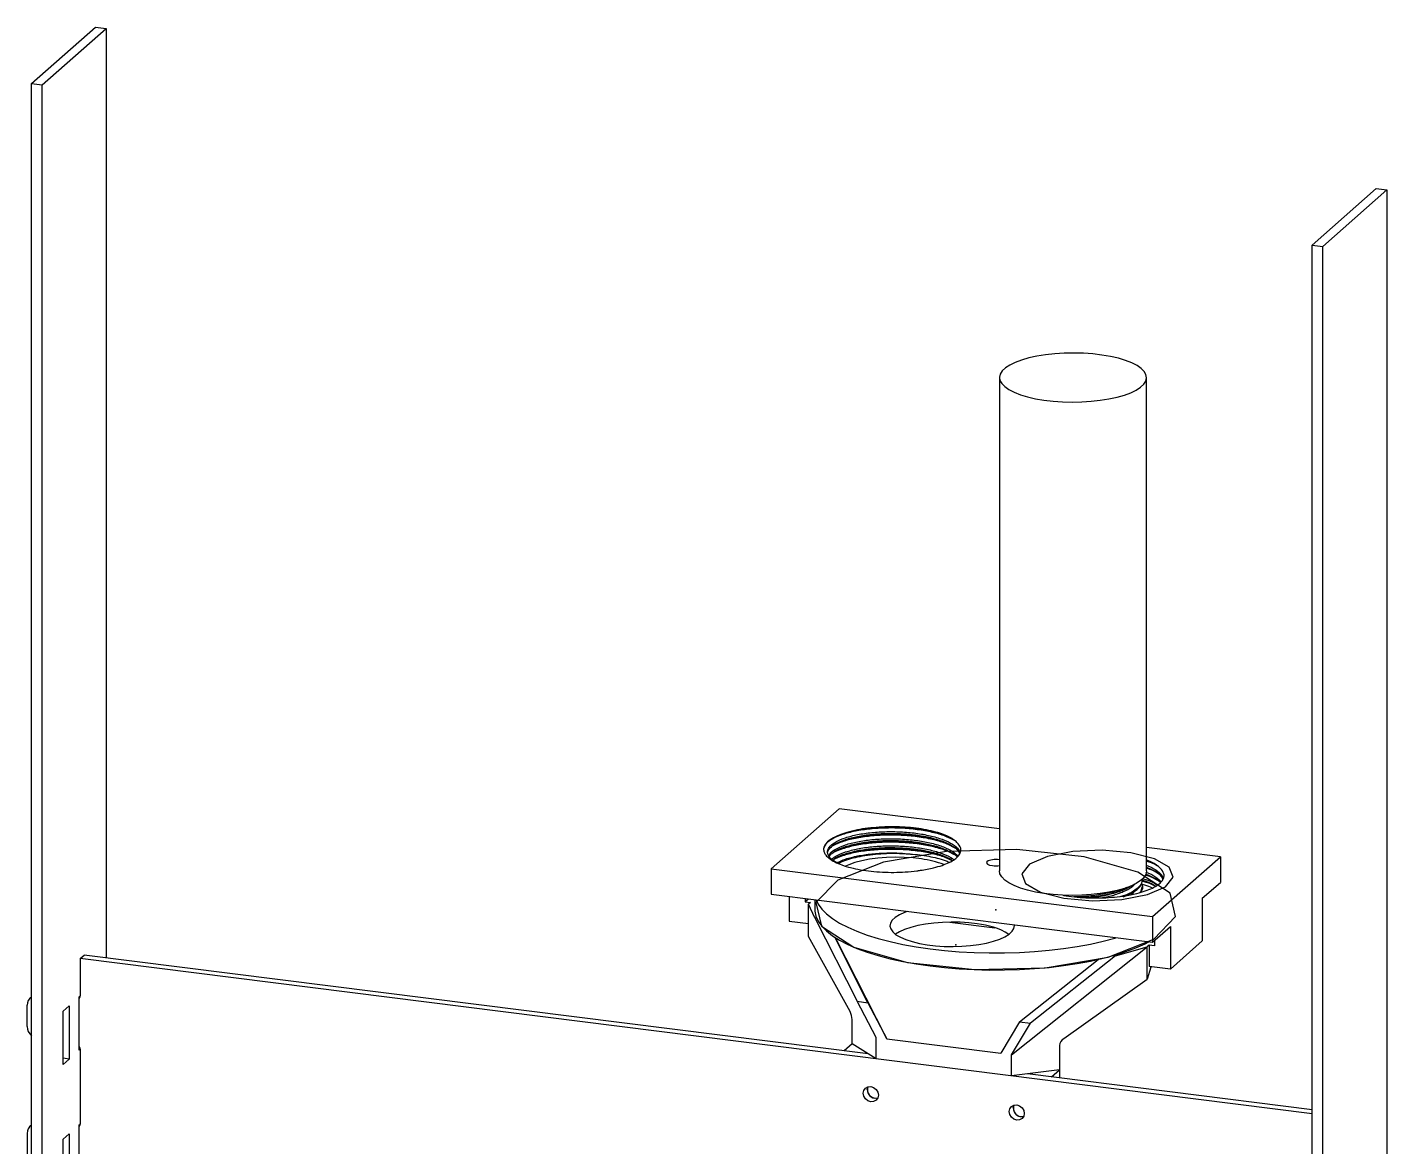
# Model space of a CAD drawing. Header units: inches. Extents: x -9.3 to 11.6, y -19 to 18.
# Drawn here: x -5.76 to 9.26, y 5.62 to 17.98 of the extents above; entities that cross this region are included whole.
import ezdxf

# ---------------------------------------------------------------- set-up
doc = ezdxf.new("R2010")
doc.units = ezdxf.units.IN
doc.header["$MEASUREMENT"] = 0
doc.header["$PDSIZE"] = -1

msp = doc.modelspace()

# ---------------------------------------------------------------- linework, layer by layer
at = {"color": 7, "linetype": 'Continuous', "lineweight": 25}
for p, q in [((-5.713, 17.359), (-5.006, 17.982)), ((-5.596, 17.344), (-4.889, 17.967)), ((-5.006, 17.982), (-4.889, 17.967)), ((-4.889, 17.967), (-4.889, 7.706)), ((-5.713, -16.583), (-5.713, 17.359)), ((-5.713, 17.359), (-5.596, 17.344)), ((-5.596, -16.597), (-5.596, 17.344)), ((8.435, 15.576), (9.142, 16.2)), ((8.552, 15.561), (9.259, 16.185)), ((9.142, 16.2), (9.259, 16.185)), ((9.259, 16.185), (9.259, 5.363)), ((8.435, -18.365), (8.435, 15.576)), ((8.435, 15.576), (8.552, 15.561)), ((8.552, -18.38), (8.552, 15.561)), ((4.979, 14.113), (4.979, 8.665)), ((6.604, 8.665), (6.604, 14.113)), ((3.211, 9.352), (2.459, 8.69)), ((4.979, 9.13), (3.211, 9.352)), ((7.42, 8.822), (6.604, 8.925)), ((6.604, 8.783), (6.662, 8.759)), ((6.669, 8.16), (7.42, 8.822)), ((7.42, 8.822), (7.42, 8.539)), ((2.459, 8.69), (6.669, 8.16)), ((2.459, 8.69), (2.459, 8.407)), ((6.559, 8.565), (6.559, 8.575)), ((6.604, 8.704), (6.662, 8.68)), ((6.541, 8.429), (6.558, 8.486)), ((6.559, 8.486), (6.559, 8.496)), ((7.221, 8.364), (7.42, 8.539)), ((2.459, 8.407), (6.669, 7.877)), ((2.658, 8.382), (2.658, 8.111)), ((2.834, 8.36), (2.834, 8.325)), ((2.869, 8.355), (2.834, 8.325)), ((2.834, 8.325), (2.892, 8.317)), ((2.892, 8.317), (2.869, 8.297)), ((2.939, 8.147), (2.869, 8.297)), ((2.869, 7.941), (2.869, 8.297)), ((2.94, 8.347), (2.94, 8.237)), ((7.221, 8.364), (7.221, 7.892)), ((2.658, 8.111), (2.869, 8.084)), ((2.959, 8.145), (2.939, 8.147)), ((2.939, 8.147), (3.407, 7.225)), ((6.669, 8.16), (6.669, 7.877)), ((4.433, 8.1), (4.93, 8.038)), ((6.669, 7.877), (6.868, 8.052)), ((6.868, 8.052), (6.868, 7.581)), ((3.329, 7.111), (2.869, 7.941)), ((3.527, 7.21), (3.16, 7.934)), ((3.737, 6.81), (3.169, 7.927)), ((5.114, 6.636), (6.611, 7.826)), ((6.262, 7.729), (6.611, 7.826)), ((6.634, 7.846), (6.611, 7.826)), ((6.611, 7.47), (6.611, 7.826)), ((6.692, 7.838), (6.634, 7.846)), ((6.634, 7.846), (6.634, 7.61)), ((6.692, 7.897), (6.692, 7.838)), ((7.221, 7.892), (6.868, 7.581)), ((-5.176, 7.697), (-5.132, 7.736)), ((8.435, 5.982), (-5.176, 7.697)), ((-5.176, 7.697), (-5.176, 7.285)), ((3.529, 6.645), (-5.132, 7.736)), ((5.203, 6.999), (6.071, 7.688)), ((6.262, 7.729), (5.323, 6.983)), ((6.262, 7.729), (6.241, 7.731)), ((6.652, 7.603), (6.611, 7.47)), ((6.868, 7.581), (6.634, 7.61)), ((6.652, 7.603), (6.654, 7.608)), ((5.691, 6.813), (6.611, 7.47)), ((-5.713, 7.272), (-5.726, 7.261)), ((-5.187, 7.275), (-5.176, 7.285)), ((-5.187, 6.686), (-5.187, 7.275)), ((3.617, 6.825), (3.407, 7.225)), ((3.407, 7.225), (3.527, 7.21)), ((3.527, 7.21), (3.737, 6.81)), ((-5.761, 6.946), (-5.761, 7.182)), ((-5.365, 7.118), (-5.298, 7.177)), ((-5.365, 6.529), (-5.365, 7.118)), ((-5.298, 7.177), (-5.298, 6.587)), ((3.353, 6.756), (3.353, 7.025)), ((5.203, 6.999), (4.994, 6.652)), ((5.114, 6.636), (5.323, 6.983)), ((5.203, 6.999), (5.323, 6.983)), ((3.617, 6.589), (3.617, 6.825)), ((3.737, 6.81), (4.994, 6.652)), ((-5.176, 6.695), (-5.187, 6.686)), ((-5.176, 6.695), (-5.176, 5.87)), ((3.353, 6.756), (3.264, 6.678)), ((3.617, 6.589), (3.353, 6.756)), ((5.114, 6.401), (5.114, 6.636)), ((5.643, 6.736), (5.643, 6.379)), ((-5.298, 6.587), (-5.365, 6.596)), ((-5.298, 6.587), (-5.365, 6.529)), ((5.643, 6.468), (5.114, 6.401)), ((5.555, 6.39), (5.643, 6.468)), ((8.435, 6.027), (5.29, 6.423)), ((-5.713, 5.858), (-5.726, 5.846)), ((-5.187, 5.861), (-5.176, 5.87)), ((-5.187, 5.271), (-5.187, 5.861)), ((-5.761, 5.767), (-5.761, 5.532)), ((-5.365, 5.704), (-5.298, 5.763)), ((-5.298, 5.763), (-5.298, 5.173)), ((-5.365, 5.115), (-5.365, 5.704))]:
    msp.add_line(p, q, dxfattribs=at)
at = {"color": 7, "linetype": 'Continuous', "lineweight": 25, "flags": 128}
for points in [[(5.142, 13.951), (5.211, 13.924), (5.29, 13.9), (5.377, 13.88), (5.472, 13.864), (5.573, 13.853), (5.677, 13.845), (5.782, 13.843), (5.889, 13.844), (5.993, 13.851), (6.094, 13.862), (6.19, 13.877), (6.279, 13.897), (6.36, 13.92), (6.431, 13.946), (6.491, 13.975), (6.539, 14.007), (6.574, 14.04), (6.596, 14.075), (6.604, 14.11), (6.598, 14.146), (6.579, 14.18), (6.546, 14.214), (6.5, 14.246), (6.442, 14.276), (6.373, 14.303), (6.294, 14.326), (6.206, 14.346), (6.111, 14.362), (6.011, 14.374), (5.907, 14.381), (5.801, 14.384), (5.695, 14.382), (5.59, 14.376), (5.489, 14.365), (5.394, 14.349), (5.304, 14.33), (5.224, 14.307), (5.153, 14.281), (5.093, 14.251), (5.045, 14.22), (5.009, 14.186), (4.987, 14.152), (4.979, 14.116), (4.985, 14.081), (5.005, 14.046), (5.038, 14.013), (5.084, 13.981), (5.142, 13.951)], [(3.293, 9.09), (3.238, 9.072), (3.19, 9.052), (3.147, 9.031), (3.111, 9.009), (3.081, 8.985), (3.059, 8.96), (3.044, 8.935), (3.037, 8.91)], [(4.117, 8.797), (4.025, 8.808), (3.929, 8.814), (3.831, 8.816), (3.733, 8.813), (3.637, 8.806), (3.546, 8.794), (3.461, 8.778), (3.383, 8.758), (3.315, 8.734), (3.279, 8.719)], [(4.979, 8.788), (4.958, 8.79), (4.92, 8.79), (4.885, 8.785), (4.857, 8.777), (4.84, 8.765), (4.837, 8.753), (4.848, 8.74), (4.871, 8.73), (4.903, 8.724), (4.903, 8.724)], [(6.604, 8.665), (6.604, 8.662), (6.596, 8.627), (6.574, 8.592), (6.539, 8.559), (6.491, 8.527), (6.431, 8.498), (6.36, 8.471), (6.279, 8.448), (6.19, 8.429), (6.094, 8.414), (5.993, 8.403), (5.889, 8.396), (5.782, 8.394), (5.677, 8.397), (5.573, 8.404), (5.472, 8.416), (5.377, 8.432), (5.29, 8.452), (5.211, 8.476), (5.142, 8.503), (5.084, 8.532), (5.038, 8.564), (5.005, 8.598), (4.985, 8.633), (4.979, 8.665)], [(2.955, 8.345), (2.977, 8.298), (3.016, 8.243), (3.069, 8.19), (3.135, 8.139), (3.213, 8.09), (3.304, 8.043), (3.406, 7.998), (3.518, 7.957), (3.641, 7.919), (3.773, 7.885), (3.913, 7.854), (4.06, 7.827), (4.214, 7.805), (4.372, 7.787), (4.534, 7.773), (4.7, 7.764), (4.867, 7.76), (5.034, 7.76), (5.201, 7.765), (5.366, 7.775), (5.528, 7.789), (5.686, 7.807), (5.839, 7.83), (5.985, 7.858), (6.124, 7.889), (6.255, 7.924), (6.267, 7.927)], [(2.94, 8.237), (2.94, 8.22), (2.952, 8.164), (2.977, 8.109), (3.016, 8.055), (3.069, 8.002), (3.135, 7.95), (3.213, 7.901), (3.304, 7.854), (3.406, 7.81), (3.518, 7.768), (3.641, 7.73), (3.773, 7.696), (3.913, 7.665), (4.06, 7.639), (4.214, 7.616), (4.372, 7.598), (4.534, 7.585), (4.7, 7.576), (4.867, 7.571), (5.034, 7.572), (5.201, 7.577), (5.366, 7.586), (5.528, 7.6), (5.686, 7.619), (5.839, 7.642), (5.985, 7.669), (6.124, 7.7), (6.255, 7.735), (6.376, 7.774), (6.488, 7.815), (6.588, 7.86), (6.631, 7.881)], [(3.96, 8.218), (3.931, 8.207), (3.874, 8.181), (3.828, 8.152), (3.795, 8.121), (3.776, 8.089), (3.77, 8.056), (3.779, 8.024), (3.801, 7.992), (3.837, 7.961), (3.885, 7.933), (3.945, 7.907), (4.015, 7.884), (4.095, 7.865), (4.181, 7.85), (4.274, 7.839), (4.37, 7.832), (4.468, 7.831), (4.566, 7.833), (4.661, 7.841), (4.752, 7.853), (4.838, 7.869), (4.915, 7.889), (4.984, 7.912), (5.041, 7.939), (5.087, 7.968), (5.12, 7.998), (5.139, 8.03), (5.145, 8.063), (5.145, 8.069)], [(4.734, 8.081), (4.641, 8.092), (4.545, 8.098), (4.447, 8.1), (4.35, 8.097), (4.254, 8.09), (4.163, 8.078), (4.077, 8.062), (4, 8.042), (3.931, 8.019), (3.874, 7.992), (3.831, 7.965)], [(-5.187, 7.272), (-5.179, 7.272), (-5.177, 7.272)], [(3.476, 6.211), (3.482, 6.242), (3.5, 6.267), (3.527, 6.282), (3.559, 6.284), (3.59, 6.274), (3.617, 6.252), (3.635, 6.223), (3.642, 6.19), (3.635, 6.159), (3.617, 6.134), (3.59, 6.12), (3.559, 6.117), (3.527, 6.128), (3.5, 6.149), (3.482, 6.178), (3.476, 6.211)], [(3.52, 6.25), (3.527, 6.281), (3.527, 6.282)], [(3.603, 6.156), (3.635, 6.159), (3.635, 6.159)], [(5.089, 6.008), (5.095, 6.039), (5.113, 6.064), (5.14, 6.079), (5.172, 6.081), (5.203, 6.071), (5.23, 6.049), (5.248, 6.02), (5.254, 5.987), (5.248, 5.956), (5.23, 5.931), (5.203, 5.916), (5.172, 5.914), (5.14, 5.924), (5.113, 5.946), (5.095, 5.975), (5.089, 6.008)], [(5.133, 6.047), (5.139, 6.078), (5.14, 6.078)], [(-5.187, 5.858), (-5.179, 5.858), (-5.177, 5.858)], [(5.216, 5.953), (5.248, 5.955), (5.248, 5.956)]]:
    msp.add_lwpolyline(points, dxfattribs=at)
at = {"color": 7, "linetype": 'Continuous', "flags": 128}
for points in [[(2.953, 8.315), (3.015, 8.056), (3.37, 7.824), (3.964, 7.655), (4.707, 7.575), (5.485, 7.596), (6.18, 7.714), (6.686, 7.912), (6.926, 8.16), (6.864, 8.419), (6.509, 8.651), (5.915, 8.819), (5.173, 8.9), (4.395, 8.879), (3.7, 8.761), (3.194, 8.563), (2.953, 8.315)], [(6.116, 8.893), (5.792, 8.879), (5.509, 8.824), (5.311, 8.738), (5.226, 8.633), (5.269, 8.525), (5.433, 8.43), (5.692, 8.364), (6.008, 8.336), (6.332, 8.35), (6.615, 8.405), (6.814, 8.491), (6.898, 8.597), (6.855, 8.705), (6.692, 8.799), (6.432, 8.865), (6.116, 8.893)]]:
    msp.add_lwpolyline(points, dxfattribs=at)
at = {"color": 7, "linetype": 'Continuous', "lineweight": 25}
for centre, radius, start, end in [((3.978, 7.706), 1.1, 69.2939, 82.7173), ((4.94, 9.017), 0.295, 262.8925, 277.689), ((4.669, 7.295), 0.788, 58.2115, 85.2776), ((-5.658, 7.184), 0.103, 122.5883, 181.1981), ((-5.229, 7.284), 0.0528, 322.2458, 0.8169), ((3.169, 7.02), 0.184, 1.5283, 29.6017), ((-5.625, 6.948), 0.136, 181.0122, 229.4051), ((5.743, 6.727), 0.1, 121.1746, 174.916), ((-5.242, 6.695), 0.0662, 0.6517, 33.5924), ((3.613, 6.248), 0.0927, 158.9266, 263.7067), ((3.613, 6.249), 0.0927, 179.1126, 283.8926), ((5.226, 6.045), 0.0927, 158.9266, 263.7067), ((5.226, 6.045), 0.0927, 179.1126, 283.8926), ((-5.229, 5.87), 0.0528, 322.2458, 0.8169), ((-5.658, 5.769), 0.103, 122.5883, 181.1981)]:
    msp.add_arc(centre, radius, start, end, dxfattribs=at)
for points, knots in [([(4.491, 8.996), (4.461, 9.012), (4.398, 9.047), (4.26, 9.088), (4.096, 9.12), (3.916, 9.138), (3.731, 9.141), (3.55, 9.13), (3.384, 9.105), (3.242, 9.069), (3.133, 9.022), (3.058, 8.968), (3.044, 8.929), (3.037, 8.91)], [0, 0, 0, 0, 0.082115, 0.174481, 0.265995, 0.357509, 0.449874, 0.540917, 0.632997, 0.725077, 0.816121, 0.908486, 1, 1, 1, 1]), ([(3.224, 8.737), (3.196, 8.75), (3.136, 8.779), (3.088, 8.829), (3.075, 8.885), (3.104, 8.939), (3.172, 8.99), (3.276, 9.034), (3.409, 9.068), (3.566, 9.091), (3.736, 9.101), (3.91, 9.098), (4.08, 9.081), (4.235, 9.051), (4.367, 9.01), (4.467, 8.96), (4.53, 8.91), (4.54, 8.876), (4.544, 8.863)], [0, 0, 0, 0, 0.055871, 0.120722, 0.184976, 0.249229, 0.31408, 0.378003, 0.442654, 0.507305, 0.571228, 0.63608, 0.700333, 0.764587, 0.829438, 0.893361, 0.958012, 1, 1, 1, 1]), ([(3.084, 8.854), (3.083, 8.858), (3.077, 8.879), (3.106, 8.919), (3.171, 8.97), (3.276, 9.014), (3.409, 9.048), (3.566, 9.071), (3.736, 9.082), (3.91, 9.078), (4.075, 9.062), (4.222, 9.034), (4.347, 8.998), (4.445, 8.953), (4.514, 8.905), (4.532, 8.871), (4.54, 8.856)], [0, 0, 0, 0, 0.015729, 0.094612, 0.174229, 0.252706, 0.332077, 0.411448, 0.489925, 0.569542, 0.648425, 0.720854, 0.794056, 0.866344, 0.938922, 1, 1, 1, 1]), ([(3.094, 8.83), (3.099, 8.84), (3.11, 8.868), (3.173, 8.911), (3.275, 8.955), (3.409, 8.99), (3.566, 9.013), (3.736, 9.023), (3.91, 9.019), (4.08, 9.002), (4.235, 8.973), (4.366, 8.931), (4.468, 8.883), (4.504, 8.846), (4.522, 8.828)], [0, 0, 0, 0, 0.048562, 0.136248, 0.222678, 0.310093, 0.397507, 0.483938, 0.571624, 0.658501, 0.745378, 0.833064, 0.919494, 1, 1, 1, 1]), ([(4.483, 8.921), (4.456, 8.936), (4.395, 8.969), (4.26, 9.01), (4.096, 9.041), (3.916, 9.059), (3.731, 9.062), (3.55, 9.051), (3.385, 9.027), (3.244, 8.991), (3.178, 8.96), (3.146, 8.945)], [0, 0, 0, 0, 0.093896, 0.208812, 0.322669, 0.436525, 0.551442, 0.664713, 0.779274, 0.893835, 1, 1, 1, 1]), ([(3.161, 8.961), (3.171, 8.967), (3.205, 8.986), (3.291, 9.013), (3.413, 9.041), (3.552, 9.061), (3.701, 9.071), (3.865, 9.071), (4.038, 9.059), (4.207, 9.031), (4.338, 8.999), (4.396, 8.972), (4.417, 8.963)], [0, 0, 0, 0, 0.038218, 0.141937, 0.246356, 0.350349, 0.453109, 0.55736, 0.682656, 0.806541, 0.932225, 1, 1, 1, 1]), ([(4.51, 8.98), (4.498, 8.992), (4.472, 9.014), (4.415, 9.046), (4.343, 9.076), (4.253, 9.102), (4.146, 9.125), (4.03, 9.141), (3.906, 9.151), (3.778, 9.153), (3.65, 9.149), (3.526, 9.137), (3.404, 9.119), (3.331, 9.1), (3.293, 9.09)], [0, 0, 0, 0, 0.072922, 0.146645, 0.220375, 0.304591, 0.388807, 0.473507, 0.558215, 0.644131, 0.730046, 0.816373, 0.902706, 1, 1, 1, 1]), ([(3.293, 9.09), (3.333, 9.1), (3.412, 9.12), (3.552, 9.139), (3.701, 9.149), (3.865, 9.149), (4.038, 9.137), (4.207, 9.11), (4.338, 9.077), (4.396, 9.051), (4.417, 9.041)], [0, 0, 0, 0, 0.121691, 0.242887, 0.362645, 0.48414, 0.630162, 0.77454, 0.921014, 1, 1, 1, 1]), ([(3.037, 8.91), (3.038, 8.898), (3.039, 8.873), (3.061, 8.838), (3.099, 8.801), (3.158, 8.764), (3.237, 8.73), (3.334, 8.7), (3.443, 8.677), (3.562, 8.66), (3.687, 8.651), (3.814, 8.648), (3.943, 8.653), (4.026, 8.662), (4.068, 8.667)], [0, 0, 0, 0, 0.0728096, 0.1463588, 0.219908, 0.3074141, 0.394909, 0.4818042, 0.5686994, 0.6545822, 0.7404532, 0.825451, 0.9104488, 1, 1, 1, 1]), ([(4.483, 8.842), (4.456, 8.857), (4.395, 8.891), (4.26, 8.931), (4.096, 8.963), (3.916, 8.98), (3.731, 8.984), (3.55, 8.973), (3.384, 8.948), (3.244, 8.911), (3.143, 8.871), (3.108, 8.841), (3.094, 8.83)], [0, 0, 0, 0, 0.0870357, 0.1935563, 0.2990942, 0.4046321, 0.5111526, 0.616148, 0.722339, 0.82853, 0.9335253, 1, 1, 1, 1]), ([(3.101, 8.823), (3.104, 8.829), (3.114, 8.853), (3.174, 8.891), (3.275, 8.935), (3.41, 8.97), (3.566, 8.993), (3.736, 9.003), (3.91, 9), (4.075, 8.983), (4.222, 8.956), (4.347, 8.919), (4.443, 8.874), (4.5, 8.84), (4.512, 8.821), (4.513, 8.819)], [0, 0, 0, 0, 0.028824, 0.119871, 0.209614, 0.300379, 0.391145, 0.480888, 0.571935, 0.662142, 0.744969, 0.82868, 0.911345, 0.994343, 1, 1, 1, 1]), ([(3.129, 8.795), (3.144, 8.808), (3.179, 8.837), (3.277, 8.876), (3.409, 8.911), (3.566, 8.934), (3.736, 8.944), (3.91, 8.941), (4.08, 8.924), (4.236, 8.894), (4.365, 8.853), (4.447, 8.816), (4.472, 8.793), (4.476, 8.789)], [0, 0, 0, 0, 0.073233, 0.173044, 0.273991, 0.374939, 0.47475, 0.576011, 0.676338, 0.776664, 0.877925, 0.977736, 1, 1, 1, 1]), ([(4.456, 8.777), (4.437, 8.788), (4.384, 8.816), (4.26, 8.852), (4.096, 8.884), (3.916, 8.902), (3.731, 8.905), (3.55, 8.894), (3.385, 8.87), (3.241, 8.833), (3.173, 8.801), (3.139, 8.785)], [0, 0, 0, 0, 0.0662429, 0.1837538, 0.3001807, 0.4166076, 0.5341185, 0.6499469, 0.7670942, 0.8842416, 1, 1, 1, 1]), ([(3.14, 8.784), (3.152, 8.793), (3.184, 8.82), (3.277, 8.857), (3.409, 8.891), (3.566, 8.914), (3.736, 8.925), (3.91, 8.921), (4.075, 8.905), (4.223, 8.877), (4.345, 8.84), (4.426, 8.807), (4.455, 8.785), (4.461, 8.78)], [0, 0, 0, 0, 0.058536, 0.162119, 0.266882, 0.371645, 0.475229, 0.580317, 0.684435, 0.780036, 0.876656, 0.97207, 1, 1, 1, 1]), ([(3.161, 8.883), (3.171, 8.888), (3.205, 8.907), (3.291, 8.934), (3.413, 8.963), (3.552, 8.982), (3.701, 8.992), (3.865, 8.992), (4.038, 8.98), (4.207, 8.953), (4.338, 8.92), (4.396, 8.894), (4.417, 8.884)], [0, 0, 0, 0, 0.038218, 0.141937, 0.246356, 0.350349, 0.453109, 0.55736, 0.682656, 0.806541, 0.932225, 1, 1, 1, 1]), ([(3.161, 8.804), (3.171, 8.809), (3.205, 8.828), (3.291, 8.856), (3.413, 8.884), (3.552, 8.903), (3.701, 8.914), (3.865, 8.914), (4.038, 8.901), (4.207, 8.874), (4.338, 8.841), (4.396, 8.815), (4.417, 8.806)], [0, 0, 0, 0, 0.038218, 0.141937, 0.246356, 0.350349, 0.453109, 0.55736, 0.682656, 0.806541, 0.932225, 1, 1, 1, 1]), ([(3.187, 8.757), (3.216, 8.77), (3.278, 8.799), (3.41, 8.832), (3.566, 8.855), (3.736, 8.866), (3.891, 8.863), (3.985, 8.854), (4.021, 8.85)], [0, 0, 0, 0, 0.163078, 0.343174, 0.52327, 0.701338, 0.881993, 1, 1, 1, 1]), ([(4.068, 8.667), (4.081, 8.668), (4.146, 8.677), (4.243, 8.695), (4.348, 8.726), (4.427, 8.758), (4.489, 8.794), (4.531, 8.833), (4.553, 8.874), (4.557, 8.924), (4.528, 8.959), (4.51, 8.98)], [0, 0, 0, 0, 0.036175, 0.181765, 0.289399, 0.397032, 0.504665, 0.612299, 0.719932, 0.827565, 1, 1, 1, 1]), ([(3.202, 8.749), (3.224, 8.759), (3.271, 8.781), (3.361, 8.809), (3.465, 8.831), (3.58, 8.848), (3.701, 8.858), (3.85, 8.862), (3.956, 8.855), (4.021, 8.85)], [0, 0, 0, 0, 0.124369, 0.256999, 0.389629, 0.522259, 0.654889, 0.787519, 1, 1, 1, 1]), ([(4.021, 8.85), (4.056, 8.847), (4.126, 8.84), (4.224, 8.823), (4.317, 8.801), (4.386, 8.779), (4.418, 8.764), (4.426, 8.76)], [0, 0, 0, 0, 0.218317, 0.439015, 0.659714, 0.912157, 1, 1, 1, 1]), ([(6.755, 8.697), (6.743, 8.709), (6.717, 8.731), (6.665, 8.761), (6.623, 8.777), (6.604, 8.785)], [0, 0, 0, 0, 0.356936, 0.717796, 1, 1, 1, 1]), ([(6.736, 8.713), (6.708, 8.73), (6.672, 8.752), (6.617, 8.768), (6.604, 8.771)], [0, 0, 0, 0, 0.773101, 1, 1, 1, 1]), ([(6.604, 8.726), (6.605, 8.726), (6.65, 8.712), (6.71, 8.676), (6.775, 8.627), (6.785, 8.593), (6.789, 8.58)], [0, 0, 0, 0, 0.00869, 0.380212, 0.755966, 1, 1, 1, 1]), ([(6.313, 8.384), (6.326, 8.385), (6.391, 8.394), (6.488, 8.413), (6.593, 8.443), (6.672, 8.475), (6.734, 8.511), (6.776, 8.55), (6.798, 8.591), (6.802, 8.641), (6.773, 8.676), (6.755, 8.697)], [0, 0, 0, 0, 0.036175, 0.181765, 0.289399, 0.397032, 0.504665, 0.612299, 0.719932, 0.827565, 1, 1, 1, 1]), ([(6.558, 8.575), (6.555, 8.555), (6.549, 8.514), (6.485, 8.456), (6.413, 8.412), (6.352, 8.392), (6.336, 8.387)], [0, 0, 0, 0, 0.285921, 0.587413, 0.893283, 1, 1, 1, 1]), ([(6.383, 8.393), (6.418, 8.411), (6.488, 8.445), (6.548, 8.504), (6.555, 8.545), (6.558, 8.565)], [0, 0, 0, 0, 0.3399497, 0.6787223, 1, 1, 1, 1]), ([(6.558, 8.565), (6.568, 8.562), (6.619, 8.547), (6.671, 8.524), (6.7, 8.502), (6.706, 8.497)], [0, 0, 0, 0, 0.158686, 0.809495, 1, 1, 1, 1]), ([(6.56, 8.583), (6.576, 8.578), (6.636, 8.56), (6.692, 8.534), (6.717, 8.511), (6.721, 8.506)], [0, 0, 0, 0, 0.230951, 0.859743, 1, 1, 1, 1]), ([(6.728, 8.56), (6.702, 8.575), (6.664, 8.597), (6.607, 8.614), (6.589, 8.619)], [0, 0, 0, 0, 0.689307, 1, 1, 1, 1]), ([(6.596, 8.631), (6.627, 8.618), (6.692, 8.59), (6.745, 8.557), (6.757, 8.538), (6.758, 8.537)], [0, 0, 0, 0, 0.459415, 0.965503, 1, 1, 1, 1]), ([(6.596, 8.629), (6.597, 8.629), (6.624, 8.621), (6.643, 8.611), (6.662, 8.601)], [0, 0, 0, 0, 0.012544, 1, 1, 1, 1]), ([(6.597, 8.65), (6.6, 8.649), (6.647, 8.635), (6.711, 8.599), (6.749, 8.563), (6.767, 8.545)], [0, 0, 0, 0, 0.039414, 0.536752, 1, 1, 1, 1]), ([(6.604, 8.706), (6.633, 8.694), (6.696, 8.668), (6.759, 8.622), (6.777, 8.589), (6.785, 8.573)], [0, 0, 0, 0, 0.310455, 0.684892, 1, 1, 1, 1]), ([(6.728, 8.638), (6.703, 8.654), (6.668, 8.674), (6.617, 8.689), (6.604, 8.693)], [0, 0, 0, 0, 0.757958, 1, 1, 1, 1]), ([(6.387, 8.484), (6.386, 8.483), (6.352, 8.464), (6.254, 8.435), (6.099, 8.402), (5.943, 8.382), (5.843, 8.38), (5.803, 8.379)], [0, 0, 0, 0, 0.0134, 0.281877, 0.550354, 0.82133, 1, 1, 1, 1]), ([(5.887, 8.373), (5.899, 8.373), (5.971, 8.375), (6.099, 8.392), (6.255, 8.425), (6.37, 8.462), (6.417, 8.489), (6.433, 8.499)], [0, 0, 0, 0, 0.052336, 0.323701, 0.592562, 0.861424, 1, 1, 1, 1]), ([(5.954, 8.369), (5.996, 8.373), (6.094, 8.383), (6.226, 8.414), (6.317, 8.44), (6.348, 8.456), (6.348, 8.456)], [0, 0, 0, 0, 0.277304, 0.638271, 0.999237, 1, 1, 1, 1]), ([(6.099, 8.368), (6.143, 8.376), (6.236, 8.394), (6.352, 8.436), (6.437, 8.479), (6.465, 8.51), (6.475, 8.522)], [0, 0, 0, 0, 0.246767, 0.534544, 0.825001, 1, 1, 1, 1]), ([(6.348, 8.457), (6.354, 8.459), (6.366, 8.464), (6.378, 8.469), (6.384, 8.472)], [0, 0, 0, 0, 0.4999952, 1, 1, 1, 1]), ([(6.432, 8.404), (6.435, 8.406), (6.457, 8.417), (6.466, 8.431), (6.475, 8.443)], [0, 0, 0, 0, 0.136077, 1, 1, 1, 1]), ([(6.548, 8.53), (6.552, 8.52), (6.566, 8.489), (6.558, 8.453), (6.533, 8.43), (6.529, 8.426)], [0, 0, 0, 0, 0.2876433, 0.8890688, 1, 1, 1, 1]), ([(6.544, 8.43), (6.545, 8.434), (6.547, 8.438), (6.545, 8.442), (6.545, 8.443)], [0, 0, 0, 0, 0.851152, 1, 1, 1, 1]), ([(6.552, 8.519), (6.553, 8.519), (6.589, 8.51), (6.631, 8.496), (6.663, 8.481), (6.671, 8.477)], [0, 0, 0, 0, 0.032588, 0.750268, 1, 1, 1, 1]), ([(6.701, 8.495), (6.682, 8.505), (6.643, 8.527), (6.585, 8.543), (6.554, 8.551)], [0, 0, 0, 0, 0.475922, 1, 1, 1, 1]), ([(6.557, 8.561), (6.571, 8.557), (6.612, 8.547), (6.642, 8.533), (6.662, 8.523)], [0, 0, 0, 0, 0.336584, 1, 1, 1, 1]), ([(5.683, 8.397), (5.685, 8.396), (5.723, 8.388), (5.808, 8.378), (5.931, 8.368), (6.059, 8.365), (6.188, 8.37), (6.271, 8.379), (6.313, 8.384)], [0, 0, 0, 0, 0.013235, 0.209725, 0.406188, 0.600653, 0.795117, 1, 1, 1, 1]), ([(6.348, 8.378), (6.354, 8.38), (6.366, 8.386), (6.378, 8.391), (6.384, 8.393)], [0, 0, 0, 0, 0.499995, 1, 1, 1, 1])]:
    msp.add_open_spline(points, degree=3, knots=knots, dxfattribs=at)
at = {"color": 7, "linetype": 'Continuous'}
for p in [(4.94, 8.237), (4.498, 7.848)]:
    msp.add_point(p, dxfattribs=at)

doc.saveas('drawing.dxf')
